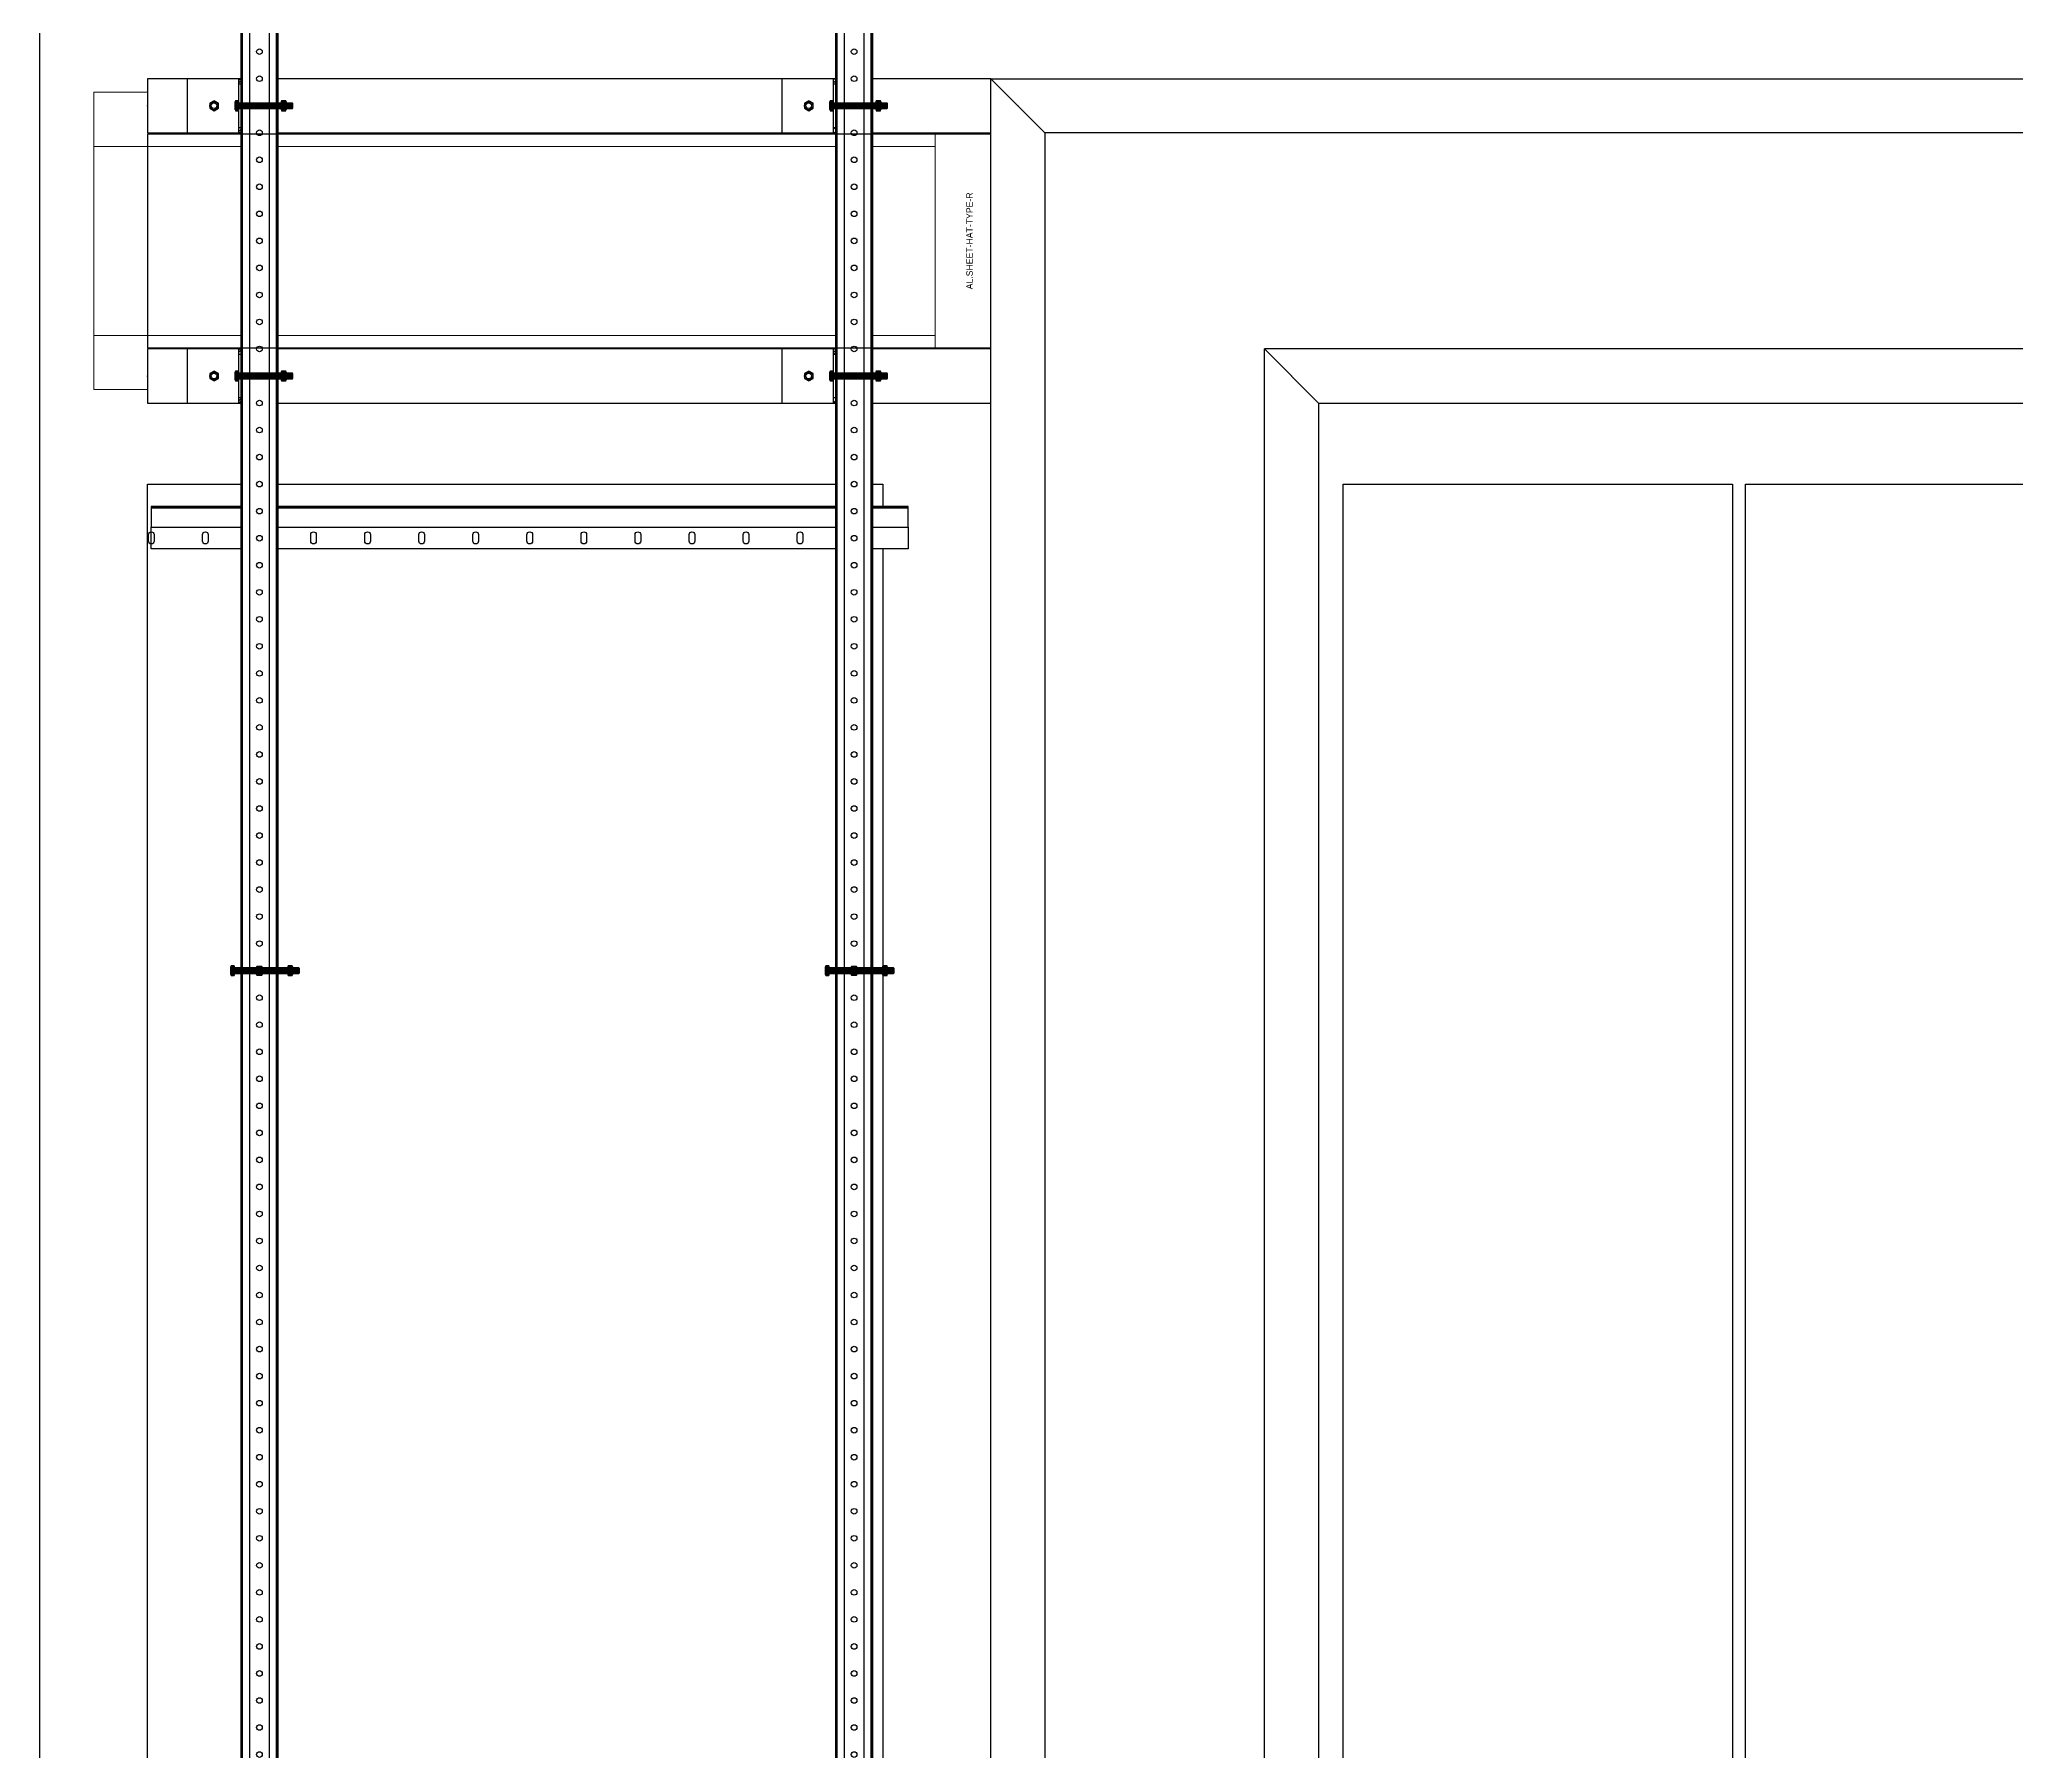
# Model space of a CAD drawing. Header units: millimetres. Extents: x -962357 to -591296, y -223672 to 59420.
# Drawn here: x -762783 to -760955, y -173641 to -172058 of the extents above; entities that cross this region are included whole.
import ezdxf
from ezdxf.enums import TextEntityAlignment as Align

# ---------------------------------------------------------------- set-up
doc = ezdxf.new("R2010")
doc.units = ezdxf.units.MM
for name, color, linetype in [('000 - H A T C H', 8, 'Continuous'), ('000 - WIPEOUT', 250, 'Continuous'), ('001 - ASCESSORIES', 251, 'Continuous'), ('A04_TUBE SERIES', 2, 'Continuous'), ('A11_ALU.SOLID SHEET', 2, 'Continuous')]:
    doc.layers.add(name, color=color, linetype=linetype)
doc.layers.add('A-GLAZ-CURT', color=2, linetype='Continuous', lineweight=9)
pattern_1 = [(110, (-0.5, 0), (-0.939693, -0.34202), []), (110, (-0.2012, 0.6409), (-0.939693, -0.34202), [1.25, -0.25, 0, -0.25])]

# ---------------------------------------------------------------- blocks, each defined once
blk = doc.blocks.new('*U4837')
blk.add_attdef('EXTR.OVL-LENGTH_', (-25, -59.1), '', height=5)
blk.add_wipeout([(-25, 25), (25, -25), (25, 6873.5), (-25, 6823.5)]).dxf.layer = '000 - WIPEOUT'
blk.add_point((0, 0))
at = {"layer": 'A04_TUBE SERIES', "color": 0}
blk.add_lwpolyline([(-25, 25), (25, -25), (25, 6873.5), (-25, 6823.5)], close=True, dxfattribs=at)
blk = doc.blocks.new('*U4838')
blk.add_attdef('EXTR.OVL-LENGTH_', (-25, -59.1), '', height=5)
blk.add_wipeout([(-25, -25), (25, 25), (25, 6317.5), (-25, 6367.5)]).dxf.layer = '000 - WIPEOUT'
blk.add_point((0, 0))
at = {"layer": 'A04_TUBE SERIES', "color": 0}
blk.add_lwpolyline([(-25, -25), (25, 25), (25, 6317.5), (-25, 6367.5)], close=True, dxfattribs=at)
blk = doc.blocks.new('*U4828')
blk.add_attdef('EXTR.OVL-LENGTH_', (-25, -59.1), '', height=5)
blk.add_wipeout([(-25, 25), (25, -25), (25, 1975), (-25, 1925)]).dxf.layer = '000 - WIPEOUT'
blk.add_point((0, 0))
at = {"layer": 'A04_TUBE SERIES', "color": 0}
blk.add_lwpolyline([(-25, 25), (25, -25), (25, 1975), (-25, 1925)], close=True, dxfattribs=at)
blk = doc.blocks.new('*U4832')
blk.add_attdef('EXTR.OVL-LENGTH_', (-25, -59.1), '', height=5)
blk.add_wipeout([(-25, 25), (25, -25), (25, 2475), (-25, 2425)]).dxf.layer = '000 - WIPEOUT'
blk.add_point((0, 0))
at = {"layer": 'A04_TUBE SERIES', "color": 0}
blk.add_lwpolyline([(-25, 25), (25, -25), (25, 2475), (-25, 2425)], close=True, dxfattribs=at)
blk = doc.blocks.new('*U4729')
at = {"color": 3}
for points in [[(-875, 924), (875, 924), (875, 564), (-875, 564)], [(-875, 552), (875, 552), (875, 192), (-875, 192)]]:
    blk.add_wipeout(points, dxfattribs=at).dxf.layer = '000 - WIPEOUT'
at = {"layer": 'A11_ALU.SOLID SHEET', "color": 0, "linetype": 'ByBlock'}
for points in [[(875, 564), (-875, 564), (-875, 924), (875, 924)], [(875, 192), (-875, 192), (-875, 552), (875, 552)]]:
    blk.add_lwpolyline(points, close=True, dxfattribs=at)
blk = doc.blocks.new('*U4839')
at = {"layer": 'A04_TUBE SERIES', "color": 0, "linetype": 'ByBlock', "xscale": -1, "rotation": 270}
blk.add_blockref('*U4837', (25, 2475), dxfattribs=at)
at = {"layer": 'A04_TUBE SERIES', "color": 0, "linetype": 'ByBlock', "rotation": 270}
blk.add_blockref('*U4838', (278, 2225), dxfattribs=at)
at = {"layer": 'A11_ALU.SOLID SHEET', "color": 0, "linetype": 'ByBlock', "rotation": 90}
blk.add_blockref('*U4729', (1249.8, 1250), dxfattribs=at)
at = {"layer": 'A04_TUBE SERIES', "color": 0, "linetype": 'ByBlock', "xscale": -1}
for name, p in [('*U4832', (25, 25)), ('*U4828', (278, 275))]:
    blk.add_blockref(name, p, dxfattribs=at)
blk = doc.blocks.new('*U4849')
blk.add_attdef('EXTR.OVL-LENGTH_', (-25, -59.1), '', height=5)
blk.add_wipeout([(-25, 0), (25, 0), (25, 780), (-25, 780)]).dxf.layer = '000 - WIPEOUT'
blk.add_point((0, 0))
at = {"layer": 'A04_TUBE SERIES', "color": 0}
blk.add_lwpolyline([(-25, 0), (25, 0), (25, 780), (-25, 780)], close=True, dxfattribs=at)
blk = doc.blocks.new('*U4850')
blk.add_attdef('EXTR.OVL-LENGTH_', (-25, -59.1), '', height=5)
blk.add_wipeout([(-25, 0), (25, 0), (25, 780), (-25, 780)]).dxf.layer = '000 - WIPEOUT'
blk.add_point((0, 0))
at = {"layer": 'A04_TUBE SERIES', "color": 0}
blk.add_lwpolyline([(-25, 0), (25, 0), (25, 780), (-25, 780)], close=True, dxfattribs=at)
blk = doc.blocks.new('*U4856')
at = {"layer": 'Defpoints'}
blk.add_point((0, 0), dxfattribs=at)
blk.add_wipeout([(875, 250), (875, 930), (-875, 930), (-875, 250)]).dxf.layer = '000 - WIPEOUT'
at = {"layer": 'A11_ALU.SOLID SHEET', "color": 0}
blk.add_lwpolyline([(875, 250), (875, 930), (-875, 930), (-875, 250)], close=True, dxfattribs=at)
at = {"layer": 'Defpoints'}
blk.add_point((0, 400), dxfattribs=at)
blk = doc.blocks.new('*U4933')
blk.add_wipeout([(-350, 0), (350, 0), (350, 39), (-350, 39)]).dxf.layer = '000 - WIPEOUT'
at = {"color": 2}
blk.add_lwpolyline([(-350, 39), (350, 39), (350, 37.8), (-350, 37.8)], close=True, dxfattribs=at)
at = {"color": 1}
blk.add_lwpolyline([(-350, 37.8), (350, 37.8), (350, 20), (-350, 20)], close=True, dxfattribs=at)
blk.add_lwpolyline([(-350, 0), (350, 0), (350, 20), (-350, 20)], close=True)
for points in [[(-297.4, 13, 1), (-302.6, 13), (-302.6, 7, 1), (-297.4, 7)], [(-247.4, 13, 1), (-252.6, 13), (-252.6, 7, 1), (-247.4, 7)], [(-197.4, 13, 1), (-202.6, 13), (-202.6, 7, 1), (-197.4, 7)], [(-147.4, 13, 1), (-152.6, 13), (-152.6, 7, 1), (-147.4, 7)], [(-97.4, 13, 1), (-102.6, 13), (-102.6, 7, 1), (-97.4, 7)], [(-47.4, 13, 1), (-52.6, 13), (-52.6, 7, 1), (-47.4, 7)], [(2.6, 13, 1), (-2.6, 13), (-2.6, 7, 1), (2.6, 7)], [(52.6, 13, 1), (47.4, 13), (47.4, 7, 1), (52.6, 7)], [(102.6, 13, 1), (97.4, 13), (97.4, 7, 1), (102.6, 7)], [(152.6, 13, 1), (147.4, 13), (147.4, 7, 1), (152.6, 7)], [(202.6, 13, 1), (197.4, 13), (197.4, 7, 1), (202.6, 7)], [(252.6, 13, 1), (247.4, 13), (247.4, 7, 1), (252.6, 7)], [(302.6, 13, 1), (297.4, 13), (297.4, 7, 1), (302.6, 7)], [(352.6, 13, 1), (347.4, 13), (347.4, 7, 1), (352.6, 7)]]:
    blk.add_lwpolyline(points, format="xyb", close=True, dxfattribs=at)
blk = doc.blocks.new('000 - ASSCESSORIES_FAMELINE_GALV.BRACKET_FITTING_U-PROFILE_CC-01_TOP_VIEW')
at = {"color": 6}
blk.add_wipeout([(1500, -17), (-1500, -17), (-1500, 17), (1500, 17)], dxfattribs=at).dxf.layer = '000 - WIPEOUT'
at = {"layer": '001 - ASCESSORIES', "color": 0, "linetype": 'ByBlock'}
for p, q in [((1500, 15.8), (-1500, 15.8)), ((1500, -15.8), (-1500, -15.8))]:
    blk.add_line(p, q, dxfattribs=at)
at = {"layer": '001 - ASCESSORIES', "color": 1}
blk.add_lwpolyline([(1500, 17), (1500, -17), (-1500, -17), (-1500, 17)], close=True, dxfattribs=at)
at = {"layer": '001 - ASCESSORIES', "color": 0, "linetype": 'ByBlock'}
for points in [[(-1500, 17), (-1500, 9), (1500, 9), (1500, 17)], [(-1500, -9), (-1500, -17), (1500, -17), (1500, -9)]]:
    blk.add_lwpolyline(points, close=True, dxfattribs=at)
at = {"layer": '001 - ASCESSORIES', "color": 1, "linetype": 'Continuous'}
for centre in [(-1500, 0), (-1475, 0), (-1450, 0), (-1425, 0), (-1400, 0), (-1375, 0), (-1350, 0), (-1325, 0), (-1300, 0), (-1275, 0), (-1250, 0), (-1225, 0), (-1200, 0), (-1175, 0), (-1150, 0), (-1125, 0), (-1100, 0), (-1075, 0), (-1050, 0), (-1025, 0), (-1000, 0), (-975, 0), (-950, 0), (-925, 0), (-900, 0), (-875, 0), (-850, 0), (-825, 0), (-800, 0), (-775, 0), (-750, 0), (-725, 0), (-700, 0), (-675, 0), (-650, 0), (-625, 0), (-600, 0), (-575, 0), (-550, 0), (-525, 0), (-500, 0), (-475, 0), (-450, 0), (-425, 0), (-400, 0), (-375, 0), (-350, 0), (-325, 0), (-300, 0), (-275, 0), (-250, 0), (-225, 0), (-200, 0), (-175, 0), (-150, 0), (-125, 0), (-100, 0), (-75, 0), (-50, 0), (-25, 0), (0, 0), (25, 0), (50, 0), (75, 0), (100, 0), (125, 0), (150, 0), (175, 0), (200, 0), (225, 0), (250, 0), (275, 0), (300, 0), (325, 0), (350, 0), (375, 0), (400, 0), (425, 0), (450, 0), (475, 0), (500, 0), (525, 0), (550, 0), (575, 0), (600, 0), (625, 0), (650, 0), (675, 0), (700, 0), (725, 0), (750, 0), (775, 0), (800, 0), (825, 0), (850, 0), (875, 0), (900, 0), (925, 0), (950, 0), (975, 0), (1000, 0), (1025, 0), (1050, 0), (1075, 0), (1100, 0), (1125, 0), (1150, 0), (1175, 0), (1200, 0), (1225, 0), (1250, 0), (1275, 0), (1300, 0), (1325, 0), (1350, 0), (1375, 0), (1400, 0), (1425, 0), (1450, 0), (1475, 0), (1500, 0)]:
    blk.add_circle(centre, 2.6, dxfattribs=at)
blk = doc.blocks.new('*U4935')
at = {"layer": '001 - ASCESSORIES', "color": 0, "linetype": 'ByBlock'}
blk.add_blockref('000 - ASSCESSORIES_FAMELINE_GALV.BRACKET_FITTING_U-PROFILE_CC-01_TOP_VIEW', (0, 0), dxfattribs=at)
blk = doc.blocks.new('*U4663')
at = {"layer": '001 - ASCESSORIES', "color": 0}
blk.add_lwpolyline([(4.6, 0), (2.3, 4), (-2.3, 4), (-4.6, 0), (-2.3, -4), (2.3, -4)], close=True, dxfattribs=at)
at = {"layer": '001 - ASCESSORIES', "color": 8}
blk.add_circle((0, 0), 3.85, dxfattribs=at)
at = {"layer": '001 - ASCESSORIES', "color": 0}
blk.add_circle((0, 0), 2.6, dxfattribs=at)
blk = doc.blocks.new('*U4664')
at = {"layer": '000 - H A T C H'}
h = blk.add_hatch(color=250, dxfattribs=at)
h.dxf.hatch_style = 1
h.paths.add_polyline_path([(4, -2.3), (4, 2.3), (0, 4.6), (-4, 2.3), (-4, -2.3), (0, -4.6)])
h.paths.add_polyline_path([(0, -2.6, -1), (0, 2.6, -1)], flags=16)
at = {"layer": '001 - ASCESSORIES', "color": 0, "rotation": 270}
blk.add_blockref('*U4663', (0, 0), dxfattribs=at)
blk = doc.blocks.new('*U4682')
at = {"color": 1}
for p, q in [((-3.5, 3.5), (3.5, 3.5)), ((-3.5, 0), (3.5, 0))]:
    blk.add_line(p, q, dxfattribs=at)
at = {"color": 0}
for points in [[(-2.3, 3.2, 0.249855), (-4.6, 3.2), (-4.6, 0.3, 0.249855), (-2.3, 0.3)], [(2.3, 3.2, 0.062432), (0, 3.5, 0.062432), (-2.3, 3.2), (-2.3, 0.3, 0.061701), (0, 0, 0.061701), (2.3, 0.3)], [(4.6, 3.2, 0.249855), (2.3, 3.2), (2.3, 0.3, 0.249855), (4.6, 0.3)]]:
    blk.add_lwpolyline(points, format="xyb", close=True, dxfattribs=at)
blk = doc.blocks.new('*U4696')
at = {"layer": '000 - H A T C H'}
h = blk.add_hatch(dxfattribs=at)
h.set_pattern_fill('ANSI35', color=8, scale=4, angle=65)
h.set_pattern_definition(pattern_1)
h.paths.add_polyline_path([(0, -2.5), (59.5, -2.5), (59.5, 2.5), (0, 2.5)])
at = {"color": 8}
blk.add_line((59.5, -2.5), (59.5, 2.5), dxfattribs=at)
at = {"color": 1}
blk.add_lwpolyline([(59.5, 2.5), (0, 2.5), (0, -2.5), (59.5, -2.5), (60, -2), (60, 2)], close=True, dxfattribs=at)
blk = doc.blocks.new('*U4748')
at = {"layer": '000 - H A T C H'}
h = blk.add_hatch(color=250, dxfattribs=at)
h.dxf.hatch_style = 1
edge = h.paths.add_edge_path()
edge.add_line((-0.3, -4.6), (-3.2, -4.6))
edge.add_arc((-1, -3.5), 2.45, 180, 208.0569, ccw=False)
edge.add_line((-3.5, -3.5), (-3.5, 0))
edge.add_arc((5.9, 0), 9.36, 179.9761, 180.0239, ccw=False)
edge.add_line((-3.5, 0), (-3.5, 0))
edge.add_arc((5.9, 0), 9.36, 179.9761, 180.0239, ccw=False)
edge.add_line((-3.5, 0), (-3.5, 3.5))
edge.add_arc((-1, 3.5), 2.45, 151.9431, 180, ccw=False)
edge.add_line((-3.2, 4.6), (-0.3, 4.6))
edge.add_arc((-2.5, 3.5), 2.45, 360, 388.0569, ccw=False)
edge.add_line((0, 3.5), (0, -3.5))
edge.add_arc((-2.5, -3.5), 2.45, 331.9431, 360, ccw=False)
blk.add_blockref('*U4696', (0, 0))
at = {"layer": '001 - ASCESSORIES', "rotation": 90}
blk.add_blockref('*U4682', (0, 0), dxfattribs=at)
blk = doc.blocks.new('*U4662')
at = {"color": 1}
for p, q in [((-3.5, 4.5), (3.5, 4.5)), ((-3.5, 0), (3.5, 0))]:
    blk.add_line(p, q, dxfattribs=at)
at = {"color": 0}
for points in [[(-2.3, 4.2, 0.249893), (-4.6, 4.2), (-4.6, 0.3, 0.249893), (-2.3, 0.3)], [(2.3, 4.2, 0.062422), (0, 4.5, 0.062422), (-2.3, 4.2), (-2.3, 0.3, 0.061692), (0, 0, 0.061692), (2.3, 0.3)], [(4.6, 4.2, 0.249893), (2.3, 4.2), (2.3, 0.3, 0.249893), (4.6, 0.3)]]:
    blk.add_lwpolyline(points, format="xyb", close=True, dxfattribs=at)
blk = doc.blocks.new('*U4707')
at = {"layer": '000 - H A T C H'}
h = blk.add_hatch(color=250, dxfattribs=at)
h.dxf.hatch_style = 1
edge = h.paths.add_edge_path()
edge.add_line((0.3, 4.6), (4.2, 4.6))
edge.add_arc((2, 3.5), 2.45, 0, 28.0609, ccw=False)
edge.add_line((4.5, 3.5), (4.5, 0))
edge.add_arc((-4.9, 0), 9.36, -0.0239, 0.0239, ccw=False)
edge.add_line((4.5, 0), (4.5, 0))
edge.add_arc((-4.9, 0), 9.36, -0.0239, 0.0239, ccw=False)
edge.add_line((4.5, 0), (4.5, -3.5))
edge.add_arc((2, -3.5), 2.45, -28.0609, 0, ccw=False)
edge.add_line((4.2, -4.6), (0.3, -4.6))
edge.add_arc((2.5, -3.5), 2.45, 180, 208.0609, ccw=False)
edge.add_line((0, -3.5), (0, 3.5))
edge.add_arc((2.5, 3.5), 2.45, 151.9391, 180, ccw=False)
at = {"layer": '001 - ASCESSORIES', "color": 0, "rotation": 270}
blk.add_blockref('*U4662', (0, 0), dxfattribs=at)
blk = doc.blocks.new('*U4821')
at = {"layer": '001 - ASCESSORIES'}
blk.add_blockref('*U4748', (-23, 0), dxfattribs=at)
at = {"layer": '001 - ASCESSORIES', "color": 2}
for rotation in [90, 90, 270, 270]:
    blk.add_blockref('*U4664', (0, 0), dxfattribs=dict(at, rotation=rotation))
at = {"layer": '001 - ASCESSORIES', "color": 1}
blk.add_blockref('*U4707', (26.2, 0), dxfattribs=at)
blk = doc.blocks.new('*U4951')
at = {"layer": 'A11_ALU.SOLID SHEET', "color": 0}
blk.add_lwpolyline([(780, -98.8), (780, 98.8), (0, 98.8), (0, -98.8)], close=True, dxfattribs=at)
at = {"layer": 'Defpoints', "color": 250}
blk.add_point((0, 0), dxfattribs=at)
blk.add_text('AL.SHEET-HAT-TYPE-R', height=6, rotation=270, dxfattribs=at).set_placement((15, 0), align=Align.BOTTOM_CENTER)
blk = doc.blocks.new('000 - ASSCESSORIES_FAMELINE_AL.EXTR._L-PROFILE_50x68mm._non-code_TOP_VIEW')
blk.add_wipeout([(-50, -25), (0, -25), (0, 25), (-50, 25)]).dxf.layer = '000 - WIPEOUT'
at = {"layer": '000 - H A T C H'}
h = blk.add_hatch(dxfattribs=at)
h.set_pattern_fill('ANSI32', color=8, scale=0.5)
h.set_pattern_definition([(45, (-14193.569, 11847.092), (-3.367596, 3.367596), []), (45, (-14191.324, 11847.092), (-3.367596, 3.367596), [])])
h.paths.add_polyline_path([(-2, 20), (0, 20), (0, 25), (-2, 25)])
h.paths.add_polyline_path([(0, -20), (-2, -20), (-2, -25), (0, -25)])
at = {"layer": '001 - ASCESSORIES', "color": 0}
for p, q in [((0, 20), (-2, 20)), ((-2, -20), (0, -20))]:
    blk.add_line(p, q, dxfattribs=at)
at = {"layer": '001 - ASCESSORIES', "color": 1}
blk.add_line((-2, -20), (-2, 20), dxfattribs=at)
at = {"layer": '001 - ASCESSORIES'}
blk.add_lwpolyline([(-50, -25), (0, -25), (0, 25), (-50, 25)], close=True, dxfattribs=at)
at = {"layer": '001 - ASCESSORIES', "color": 0}
for points in [[(-2, 25), (0, 25), (0, 20), (-2, 20)], [(-2, -20), (0, -20), (0, -25), (-2, -25)]]:
    blk.add_lwpolyline(points, close=True, dxfattribs=at)
at = {"layer": '001 - ASCESSORIES', "color": 1}
blk.add_circle((-25, 0), 2.6, dxfattribs=at)
blk = doc.blocks.new('*U4738')
at = {"layer": '001 - ASCESSORIES', "color": 0}
blk.add_blockref('000 - ASSCESSORIES_FAMELINE_AL.EXTR._L-PROFILE_50x68mm._non-code_TOP_VIEW', (0, 0), dxfattribs=at)
blk = doc.blocks.new('*U4683')
blk.add_circle((0, 0), 3.66)
at = {"layer": '001 - ASCESSORIES', "color": 0}
blk.add_lwpolyline([(4.6, 0), (2.3, 4), (-2.3, 4), (-4.6, 0), (-2.3, -4), (2.3, -4)], close=True, dxfattribs=at)
at = {"layer": '001 - ASCESSORIES', "color": 8}
blk.add_circle((0, 0), 3.85, dxfattribs=at)
blk = doc.blocks.new('*U4715')
at = {"layer": '001 - ASCESSORIES', "rotation": 90}
blk.add_blockref('*U4683', (0, 0), dxfattribs=at)
blk = doc.blocks.new('*U4751')
at = {"layer": '001 - ASCESSORIES'}
blk.add_blockref('*U4715', (0, 0), dxfattribs=at)
blk = doc.blocks.new('*U4694')
at = {"layer": '000 - H A T C H'}
h = blk.add_hatch(dxfattribs=at)
h.set_pattern_fill('ANSI35', color=8, scale=4, angle=65)
h.set_pattern_definition(pattern_1)
h.paths.add_polyline_path([(0, -2.5), (49.5, -2.5), (49.5, 2.5), (0, 2.5)])
at = {"color": 8}
blk.add_line((49.5, -2.5), (49.5, 2.5), dxfattribs=at)
at = {"color": 1}
blk.add_lwpolyline([(49.5, 2.5), (0, 2.5), (0, -2.5), (49.5, -2.5), (50, -2), (50, 2)], close=True, dxfattribs=at)
blk = doc.blocks.new('*U4746')
at = {"layer": '000 - H A T C H'}
h = blk.add_hatch(color=250, dxfattribs=at)
h.dxf.hatch_style = 1
edge = h.paths.add_edge_path()
edge.add_line((-0.3, -4.6), (-3.2, -4.6))
edge.add_arc((-1, -3.5), 2.45, 180, 208.0569, ccw=False)
edge.add_line((-3.5, -3.5), (-3.5, 0))
edge.add_arc((5.9, 0), 9.36, 179.9761, 180.0239, ccw=False)
edge.add_line((-3.5, 0), (-3.5, 0))
edge.add_arc((5.9, 0), 9.36, 179.9761, 180.0239, ccw=False)
edge.add_line((-3.5, 0), (-3.5, 3.5))
edge.add_arc((-1, 3.5), 2.45, 151.9431, 180, ccw=False)
edge.add_line((-3.2, 4.6), (-0.3, 4.6))
edge.add_arc((-2.5, 3.5), 2.45, 360, 388.0569, ccw=False)
edge.add_line((0, 3.5), (0, -3.5))
edge.add_arc((-2.5, -3.5), 2.45, 331.9431, 360, ccw=False)
blk.add_blockref('*U4694', (0, 0))
at = {"layer": '001 - ASCESSORIES', "rotation": 90}
blk.add_blockref('*U4682', (0, 0), dxfattribs=at)
blk = doc.blocks.new('*U4752')
at = {"layer": '001 - ASCESSORIES'}
for name, p in [('*U4746', (0, 0)), ('*U4707', (39.2, 0))]:
    blk.add_blockref(name, p, dxfattribs=at)
blk = doc.blocks.new('*U4794')
at = {"color": 2}
blk.add_blockref('*U4738', (0, 0), dxfattribs=at)
for name, p in [('*U4751', (-25, 0)), ('*U4752', (-2, 0))]:
    blk.add_blockref(name, p)
blk = doc.blocks.new('*U4956')
blk.add_lwpolyline([(-7165.5, 4263), (-7165.5, 5940.1), (-11560, 5940.1), (-11560, 4315), (-18103.4, 4315), (-18103.4, 550), (-9016.6, 550), (-9016.6, 4265)], close=True)
at = {"layer": 'A04_TUBE SERIES', "color": 0, "linetype": 'ByBlock', "rotation": 270}
for name, p in [('*U4850', (-18003.5, 3655.5)), ('*U4849', (-18003.5, 3405.5))]:
    blk.add_blockref(name, p, dxfattribs=at)
at = {"layer": 'A11_ALU.SOLID SHEET', "color": 0, "linetype": 'ByBlock', "xscale": -1, "rotation": 90}
blk.add_blockref('*U4856', (-17073.5, 2430.5), dxfattribs=at)
at = {"layer": '001 - ASCESSORIES', "linetype": 'ByBlock', "xscale": -1}
blk.add_blockref('*U4933', (-17650, 3245.8), dxfattribs=at)
at = {"layer": '001 - ASCESSORIES', "linetype": 'ByBlock', "rotation": 270}
for p in [(-17900, 2705.5), (-17350, 2705.5)]:
    blk.add_blockref('*U4935', p, dxfattribs=at)
at = {"layer": '001 - ASCESSORIES', "linetype": 'ByBlock'}
for p in [(-17900, 2855.5), (-17350, 2855.5)]:
    blk.add_blockref('*U4821', p, dxfattribs=at)
at = {"layer": 'A11_ALU.SOLID SHEET', "color": 1, "rotation": 180}
blk.add_blockref('*U4951', (-17223.5, 3530.5), dxfattribs=at)
at = {"layer": '001 - ASCESSORIES', "linetype": 'ByBlock'}
for p in [(-17917, 3655.5), (-17367, 3655.5), (-17917, 3405.5), (-17367, 3405.5)]:
    blk.add_blockref('*U4794', p, dxfattribs=at)
at = {"layer": 'A11_ALU.SOLID SHEET'}
blk.add_blockref('*U4839', (-17223.5, 1180.5), dxfattribs=at)
blk = doc.blocks.new('DPA_CP_Metal Ceiling Panel1 - Horizontal with Gap-14216844-4160-01 UPPER PLATFORM LEVEL - REFLECTED CEILING PLAN')
at = {"layer": 'A-GLAZ-CURT'}
for p, q in [((-762735.8, 6974), (-762735.8, 7249)), ((-762735.8, 6974), (-762735.8, 7249)), ((-762735.8, 7249), (-761957.4, 7249)), ((-762735.8, 7249), (-761957.4, 7249)), ((-762735.8, 6974), (-762735.8, 7249)), ((-761957.4, 6974), (-761957.4, 7249)), ((-761957.4, 7249), (-761957.4, 6974)), ((-761957.4, 7249), (-761957.4, 6974)), ((-762735.8, 7199), (-761957.4, 7199)), ((-762735.8, 7024), (-761957.4, 7024)), ((-762735.8, 6974), (-761957.4, 6974)), ((-761957.4, 6974), (-762735.8, 6974)), ((-761957.4, 6974), (-762735.8, 6974))]:
    blk.add_line(p, q, dxfattribs=at)
blk = doc.blocks.new('*U738')
blk.add_attdef('EXTR.OVL-LENGTH_', (-25, -59.1), '', height=5)
blk.add_wipeout([(-25, 0), (25, 0), (25, 780), (-25, 780)]).dxf.layer = '000 - WIPEOUT'
blk.add_point((0, 0))
at = {"layer": 'A04_TUBE SERIES', "color": 0}
blk.add_lwpolyline([(-25, 0), (25, 0), (25, 780), (-25, 780)], close=True, dxfattribs=at)
blk = doc.blocks.new('*U739')
blk.add_attdef('EXTR.OVL-LENGTH_', (-25, -59.1), '', height=5)
blk.add_wipeout([(-25, 0), (25, 0), (25, 780), (-25, 780)]).dxf.layer = '000 - WIPEOUT'
blk.add_point((0, 0))
at = {"layer": 'A04_TUBE SERIES', "color": 0}
blk.add_lwpolyline([(-25, 0), (25, 0), (25, 780), (-25, 780)], close=True, dxfattribs=at)
blk = doc.blocks.new('*U494')
at = {"layer": 'Defpoints'}
blk.add_point((0, 0), dxfattribs=at)
blk.add_wipeout([(875, 250), (875, 930), (-875, 930), (-875, 250)]).dxf.layer = '000 - WIPEOUT'
at = {"layer": 'A11_ALU.SOLID SHEET', "color": 0}
blk.add_lwpolyline([(875, 250), (875, 930), (-875, 930), (-875, 250)], close=True, dxfattribs=at)
at = {"layer": 'Defpoints'}
blk.add_point((0, 400), dxfattribs=at)
blk = doc.blocks.new('*U547')
blk.add_wipeout([(-350, 0), (350, 0), (350, 39), (-350, 39)]).dxf.layer = '000 - WIPEOUT'
at = {"color": 2}
blk.add_lwpolyline([(-350, 39), (350, 39), (350, 37.8), (-350, 37.8)], close=True, dxfattribs=at)
at = {"color": 1}
blk.add_lwpolyline([(-350, 37.8), (350, 37.8), (350, 20), (-350, 20)], close=True, dxfattribs=at)
blk.add_lwpolyline([(-350, 0), (350, 0), (350, 20), (-350, 20)], close=True)
for points in [[(-297.4, 13, 1), (-302.6, 13), (-302.6, 7, 1), (-297.4, 7)], [(-247.4, 13, 1), (-252.6, 13), (-252.6, 7, 1), (-247.4, 7)], [(-197.4, 13, 1), (-202.6, 13), (-202.6, 7, 1), (-197.4, 7)], [(-147.4, 13, 1), (-152.6, 13), (-152.6, 7, 1), (-147.4, 7)], [(-97.4, 13, 1), (-102.6, 13), (-102.6, 7, 1), (-97.4, 7)], [(-47.4, 13, 1), (-52.6, 13), (-52.6, 7, 1), (-47.4, 7)], [(2.6, 13, 1), (-2.6, 13), (-2.6, 7, 1), (2.6, 7)], [(52.6, 13, 1), (47.4, 13), (47.4, 7, 1), (52.6, 7)], [(102.6, 13, 1), (97.4, 13), (97.4, 7, 1), (102.6, 7)], [(152.6, 13, 1), (147.4, 13), (147.4, 7, 1), (152.6, 7)], [(202.6, 13, 1), (197.4, 13), (197.4, 7, 1), (202.6, 7)], [(252.6, 13, 1), (247.4, 13), (247.4, 7, 1), (252.6, 7)], [(302.6, 13, 1), (297.4, 13), (297.4, 7, 1), (302.6, 7)], [(352.6, 13, 1), (347.4, 13), (347.4, 7, 1), (352.6, 7)]]:
    blk.add_lwpolyline(points, format="xyb", close=True, dxfattribs=at)
blk = doc.blocks.new('*U555')
at = {"layer": '001 - ASCESSORIES', "color": 0, "linetype": 'ByBlock'}
blk.add_blockref('000 - ASSCESSORIES_FAMELINE_GALV.BRACKET_FITTING_U-PROFILE_CC-01_TOP_VIEW', (0, 0), dxfattribs=at)
blk = doc.blocks.new('*U350')
at = {"layer": '001 - ASCESSORIES', "color": 0}
blk.add_lwpolyline([(4.6, 0), (2.3, 4), (-2.3, 4), (-4.6, 0), (-2.3, -4), (2.3, -4)], close=True, dxfattribs=at)
at = {"layer": '001 - ASCESSORIES', "color": 8}
blk.add_circle((0, 0), 3.85, dxfattribs=at)
at = {"layer": '001 - ASCESSORIES', "color": 0}
blk.add_circle((0, 0), 2.6, dxfattribs=at)
blk = doc.blocks.new('*U671')
at = {"layer": '000 - H A T C H'}
h = blk.add_hatch(color=250, dxfattribs=at)
h.dxf.hatch_style = 1
h.paths.add_polyline_path([(4, -2.3), (4, 2.3), (0, 4.6), (-4, 2.3), (-4, -2.3), (0, -4.6)])
h.paths.add_polyline_path([(0, -2.6, -1), (0, 2.6, -1)], flags=16)
at = {"layer": '001 - ASCESSORIES', "color": 0, "rotation": 270}
blk.add_blockref('*U350', (0, 0), dxfattribs=at)
blk = doc.blocks.new('*U351')
at = {"color": 1}
for p, q in [((-3.5, 3.5), (3.5, 3.5)), ((-3.5, 0), (3.5, 0))]:
    blk.add_line(p, q, dxfattribs=at)
at = {"color": 0}
for points in [[(-2.3, 3.2, 0.249855), (-4.6, 3.2), (-4.6, 0.3, 0.249855), (-2.3, 0.3)], [(2.3, 3.2, 0.062432), (0, 3.5, 0.062432), (-2.3, 3.2), (-2.3, 0.3, 0.061701), (0, 0, 0.061701), (2.3, 0.3)], [(4.6, 3.2, 0.249855), (2.3, 3.2), (2.3, 0.3, 0.249855), (4.6, 0.3)]]:
    blk.add_lwpolyline(points, format="xyb", close=True, dxfattribs=at)
blk = doc.blocks.new('*U365')
at = {"layer": '000 - H A T C H'}
h = blk.add_hatch(dxfattribs=at)
h.set_pattern_fill('ANSI35', color=8, scale=4, angle=65)
h.set_pattern_definition(pattern_1)
h.paths.add_polyline_path([(0, -2.5), (59.5, -2.5), (59.5, 2.5), (0, 2.5)])
at = {"color": 8}
blk.add_line((59.5, -2.5), (59.5, 2.5), dxfattribs=at)
at = {"color": 1}
blk.add_lwpolyline([(59.5, 2.5), (0, 2.5), (0, -2.5), (59.5, -2.5), (60, -2), (60, 2)], close=True, dxfattribs=at)
blk = doc.blocks.new('*U583')
at = {"layer": '000 - H A T C H'}
h = blk.add_hatch(color=250, dxfattribs=at)
h.dxf.hatch_style = 1
edge = h.paths.add_edge_path()
edge.add_line((-0.3, -4.6), (-3.2, -4.6))
edge.add_arc((-1, -3.5), 2.45, 180, 208.0569, ccw=False)
edge.add_line((-3.5, -3.5), (-3.5, 0))
edge.add_arc((5.9, 0), 9.36, 179.9761, 180.0239, ccw=False)
edge.add_line((-3.5, 0), (-3.5, 0))
edge.add_arc((5.9, 0), 9.36, 179.9761, 180.0239, ccw=False)
edge.add_line((-3.5, 0), (-3.5, 3.5))
edge.add_arc((-1, 3.5), 2.45, 151.9431, 180, ccw=False)
edge.add_line((-3.2, 4.6), (-0.3, 4.6))
edge.add_arc((-2.5, 3.5), 2.45, 360, 388.0569, ccw=False)
edge.add_line((0, 3.5), (0, -3.5))
edge.add_arc((-2.5, -3.5), 2.45, 331.9431, 360, ccw=False)
blk.add_blockref('*U365', (0, 0))
at = {"layer": '001 - ASCESSORIES', "rotation": 90}
blk.add_blockref('*U351', (0, 0), dxfattribs=at)
blk = doc.blocks.new('*U349')
at = {"color": 1}
for p, q in [((-3.5, 4.5), (3.5, 4.5)), ((-3.5, 0), (3.5, 0))]:
    blk.add_line(p, q, dxfattribs=at)
at = {"color": 0}
for points in [[(-2.3, 4.2, 0.249893), (-4.6, 4.2), (-4.6, 0.3, 0.249893), (-2.3, 0.3)], [(2.3, 4.2, 0.062422), (0, 4.5, 0.062422), (-2.3, 4.2), (-2.3, 0.3, 0.061692), (0, 0, 0.061692), (2.3, 0.3)], [(4.6, 4.2, 0.249893), (2.3, 4.2), (2.3, 0.3, 0.249893), (4.6, 0.3)]]:
    blk.add_lwpolyline(points, format="xyb", close=True, dxfattribs=at)
blk = doc.blocks.new('*U667')
at = {"layer": '000 - H A T C H'}
h = blk.add_hatch(color=250, dxfattribs=at)
h.dxf.hatch_style = 1
edge = h.paths.add_edge_path()
edge.add_line((0.3, 4.6), (4.2, 4.6))
edge.add_arc((2, 3.5), 2.45, 0, 28.0609, ccw=False)
edge.add_line((4.5, 3.5), (4.5, 0))
edge.add_arc((-4.9, 0), 9.36, -0.0239, 0.0239, ccw=False)
edge.add_line((4.5, 0), (4.5, 0))
edge.add_arc((-4.9, 0), 9.36, -0.0239, 0.0239, ccw=False)
edge.add_line((4.5, 0), (4.5, -3.5))
edge.add_arc((2, -3.5), 2.45, -28.0609, 0, ccw=False)
edge.add_line((4.2, -4.6), (0.3, -4.6))
edge.add_arc((2.5, -3.5), 2.45, 180, 208.0609, ccw=False)
edge.add_line((0, -3.5), (0, 3.5))
edge.add_arc((2.5, 3.5), 2.45, 151.9391, 180, ccw=False)
at = {"layer": '001 - ASCESSORIES', "color": 0, "rotation": 270}
blk.add_blockref('*U349', (0, 0), dxfattribs=at)
blk = doc.blocks.new('*U686')
at = {"layer": '001 - ASCESSORIES'}
blk.add_blockref('*U583', (-23, 0), dxfattribs=at)
at = {"layer": '001 - ASCESSORIES', "color": 2}
for rotation in [90, 90, 270, 270]:
    blk.add_blockref('*U671', (0, 0), dxfattribs=dict(at, rotation=rotation))
at = {"layer": '001 - ASCESSORIES', "color": 1}
blk.add_blockref('*U667', (26.2, 0), dxfattribs=at)
blk = doc.blocks.new('*U658')
at = {"layer": 'A11_ALU.SOLID SHEET', "color": 0}
blk.add_lwpolyline([(780, -98.8), (780, 98.8), (0, 98.8), (0, -98.8)], close=True, dxfattribs=at)
at = {"layer": 'Defpoints', "color": 250}
blk.add_point((0, 0), dxfattribs=at)
blk.add_text('AL.SHEET-HAT-TYPE-R', height=6, rotation=270, dxfattribs=at).set_placement((15, 0), align=Align.BOTTOM_CENTER)
blk = doc.blocks.new('*U573')
at = {"layer": '001 - ASCESSORIES', "color": 0}
blk.add_blockref('000 - ASSCESSORIES_FAMELINE_AL.EXTR._L-PROFILE_50x68mm._non-code_TOP_VIEW', (0, 0), dxfattribs=at)
blk = doc.blocks.new('*U352')
blk.add_circle((0, 0), 3.66)
at = {"layer": '001 - ASCESSORIES', "color": 0}
blk.add_lwpolyline([(4.6, 0), (2.3, 4), (-2.3, 4), (-4.6, 0), (-2.3, -4), (2.3, -4)], close=True, dxfattribs=at)
at = {"layer": '001 - ASCESSORIES', "color": 8}
blk.add_circle((0, 0), 3.85, dxfattribs=at)
blk = doc.blocks.new('*U662')
at = {"layer": '001 - ASCESSORIES', "rotation": 90}
blk.add_blockref('*U352', (0, 0), dxfattribs=at)
blk = doc.blocks.new('*U569')
at = {"layer": '001 - ASCESSORIES'}
blk.add_blockref('*U662', (0, 0), dxfattribs=at)
blk = doc.blocks.new('*U363')
at = {"layer": '000 - H A T C H'}
h = blk.add_hatch(dxfattribs=at)
h.set_pattern_fill('ANSI35', color=8, scale=4, angle=65)
h.set_pattern_definition(pattern_1)
h.paths.add_polyline_path([(0, -2.5), (49.5, -2.5), (49.5, 2.5), (0, 2.5)])
at = {"color": 8}
blk.add_line((49.5, -2.5), (49.5, 2.5), dxfattribs=at)
at = {"color": 1}
blk.add_lwpolyline([(49.5, 2.5), (0, 2.5), (0, -2.5), (49.5, -2.5), (50, -2), (50, 2)], close=True, dxfattribs=at)
blk = doc.blocks.new('*U584')
at = {"layer": '000 - H A T C H'}
h = blk.add_hatch(color=250, dxfattribs=at)
h.dxf.hatch_style = 1
edge = h.paths.add_edge_path()
edge.add_line((-0.3, -4.6), (-3.2, -4.6))
edge.add_arc((-1, -3.5), 2.45, 180, 208.0569, ccw=False)
edge.add_line((-3.5, -3.5), (-3.5, 0))
edge.add_arc((5.9, 0), 9.36, 179.9761, 180.0239, ccw=False)
edge.add_line((-3.5, 0), (-3.5, 0))
edge.add_arc((5.9, 0), 9.36, 179.9761, 180.0239, ccw=False)
edge.add_line((-3.5, 0), (-3.5, 3.5))
edge.add_arc((-1, 3.5), 2.45, 151.9431, 180, ccw=False)
edge.add_line((-3.2, 4.6), (-0.3, 4.6))
edge.add_arc((-2.5, 3.5), 2.45, 360, 388.0569, ccw=False)
edge.add_line((0, 3.5), (0, -3.5))
edge.add_arc((-2.5, -3.5), 2.45, 331.9431, 360, ccw=False)
blk.add_blockref('*U363', (0, 0))
at = {"layer": '001 - ASCESSORIES', "rotation": 90}
blk.add_blockref('*U351', (0, 0), dxfattribs=at)
blk = doc.blocks.new('*U680')
at = {"layer": '001 - ASCESSORIES'}
for name, p in [('*U584', (0, 0)), ('*U667', (39.2, 0))]:
    blk.add_blockref(name, p, dxfattribs=at)
blk = doc.blocks.new('*U681')
at = {"color": 2}
blk.add_blockref('*U573', (0, 0), dxfattribs=at)
for name, p in [('*U569', (-25, 0)), ('*U680', (-2, 0))]:
    blk.add_blockref(name, p)
blk = doc.blocks.new('*U473')
blk.add_attdef('EXTR.OVL-LENGTH_', (-25, -59.1), '', height=5)
blk.add_wipeout([(-25, 25), (25, -25), (25, 6873.5), (-25, 6823.5)]).dxf.layer = '000 - WIPEOUT'
blk.add_point((0, 0))
at = {"layer": 'A04_TUBE SERIES', "color": 0}
blk.add_lwpolyline([(-25, 25), (25, -25), (25, 6873.5), (-25, 6823.5)], close=True, dxfattribs=at)
blk = doc.blocks.new('*U472')
blk.add_attdef('EXTR.OVL-LENGTH_', (-25, -59.1), '', height=5)
blk.add_wipeout([(-25, -25), (25, 25), (25, 6317.5), (-25, 6367.5)]).dxf.layer = '000 - WIPEOUT'
blk.add_point((0, 0))
at = {"layer": 'A04_TUBE SERIES', "color": 0}
blk.add_lwpolyline([(-25, -25), (25, 25), (25, 6317.5), (-25, 6367.5)], close=True, dxfattribs=at)
blk = doc.blocks.new('*U462')
blk.add_attdef('EXTR.OVL-LENGTH_', (-25, -59.1), '', height=5)
blk.add_wipeout([(-25, 25), (25, -25), (25, 1975), (-25, 1925)]).dxf.layer = '000 - WIPEOUT'
blk.add_point((0, 0))
at = {"layer": 'A04_TUBE SERIES', "color": 0}
blk.add_lwpolyline([(-25, 25), (25, -25), (25, 1975), (-25, 1925)], close=True, dxfattribs=at)
blk = doc.blocks.new('*U461')
blk.add_attdef('EXTR.OVL-LENGTH_', (-25, -59.1), '', height=5)
blk.add_wipeout([(-25, 25), (25, -25), (25, 2475), (-25, 2425)]).dxf.layer = '000 - WIPEOUT'
blk.add_point((0, 0))
at = {"layer": 'A04_TUBE SERIES', "color": 0}
blk.add_lwpolyline([(-25, 25), (25, -25), (25, 2475), (-25, 2425)], close=True, dxfattribs=at)
blk = doc.blocks.new('*U674')
at = {"color": 3}
for points in [[(-875, 924), (875, 924), (875, 564), (-875, 564)], [(-875, 552), (875, 552), (875, 192), (-875, 192)]]:
    blk.add_wipeout(points, dxfattribs=at).dxf.layer = '000 - WIPEOUT'
at = {"layer": 'A11_ALU.SOLID SHEET', "color": 0, "linetype": 'ByBlock'}
for points in [[(875, 564), (-875, 564), (-875, 924), (875, 924)], [(875, 192), (-875, 192), (-875, 552), (875, 552)]]:
    blk.add_lwpolyline(points, close=True, dxfattribs=at)
blk = doc.blocks.new('*U691')
at = {"layer": 'A04_TUBE SERIES', "color": 0, "linetype": 'ByBlock', "xscale": -1, "rotation": 270}
blk.add_blockref('*U473', (25, 2475), dxfattribs=at)
at = {"layer": 'A04_TUBE SERIES', "color": 0, "linetype": 'ByBlock', "rotation": 270}
blk.add_blockref('*U472', (278, 2225), dxfattribs=at)
at = {"layer": 'A11_ALU.SOLID SHEET', "color": 0, "linetype": 'ByBlock', "rotation": 90}
blk.add_blockref('*U674', (1249.8, 1250), dxfattribs=at)
at = {"layer": 'A04_TUBE SERIES', "color": 0, "linetype": 'ByBlock', "xscale": -1}
for name, p in [('*U461', (25, 25)), ('*U462', (278, 275))]:
    blk.add_blockref(name, p, dxfattribs=at)

msp = doc.modelspace()

# ---------------------------------------------------------------- block references
at = {"layer": 'A-GLAZ-CURT'}
msp.add_blockref('DPA_CP_Metal Ceiling Panel1 - Horizontal with Gap-14216844-4160-01 UPPER PLATFORM LEVEL - REFLECTED CEILING PLAN', (2.5, -179355.5), dxfattribs=at)

# ---------------------------------------------------------------- next in the draw order: block references
msp.add_blockref('*U4956', (-744680, -175774.4))

# ---------------------------------------------------------------- next in the draw order: linework, layer by layer
msp.add_lwpolyline([(-751845.5, -171511.4), (-751845.5, -169834.3), (-756240, -169834.3), (-756240, -171459.4), (-762783.4, -171459.4), (-762783.4, -175224.4), (-753696.6, -175224.4), (-753696.6, -171509.4)], close=True)

# ---------------------------------------------------------------- next in the draw order: block references
at = {"layer": 'A04_TUBE SERIES', "color": 0, "linetype": 'ByBlock', "rotation": 270}
for name, p in [('*U739', (-762683.5, -172118.9)), ('*U738', (-762683.5, -172368.9))]:
    msp.add_blockref(name, p, dxfattribs=at)
at = {"layer": 'A11_ALU.SOLID SHEET', "color": 0, "linetype": 'ByBlock', "xscale": -1, "rotation": 90}
msp.add_blockref('*U494', (-761753.5, -173343.9), dxfattribs=at)

# ---------------------------------------------------------------- next in the draw order: block references
at = {"layer": '001 - ASCESSORIES', "linetype": 'ByBlock', "xscale": -1}
msp.add_blockref('*U547', (-762330, -172528.6), dxfattribs=at)

# ---------------------------------------------------------------- next in the draw order: block references
at = {"layer": '001 - ASCESSORIES', "linetype": 'ByBlock', "rotation": 270}
for p in [(-762580, -173068.9), (-762030, -173068.9)]:
    msp.add_blockref('*U555', p, dxfattribs=at)

# ---------------------------------------------------------------- next in the draw order: block references
at = {"layer": '001 - ASCESSORIES', "linetype": 'ByBlock'}
for p in [(-762580, -172918.9), (-762030, -172918.9)]:
    msp.add_blockref('*U686', p, dxfattribs=at)
at = {"layer": 'A11_ALU.SOLID SHEET', "color": 1, "rotation": 180}
msp.add_blockref('*U658', (-761903.5, -172243.9), dxfattribs=at)

# ---------------------------------------------------------------- next in the draw order: block references
at = {"layer": '001 - ASCESSORIES', "linetype": 'ByBlock'}
for p in [(-762597, -172118.9), (-762047, -172118.9), (-762597, -172368.9), (-762047, -172368.9)]:
    msp.add_blockref('*U681', p, dxfattribs=at)
at = {"layer": 'A11_ALU.SOLID SHEET'}
msp.add_blockref('*U691', (-761903.5, -174593.9), dxfattribs=at)

doc.saveas('drawing.dxf')
